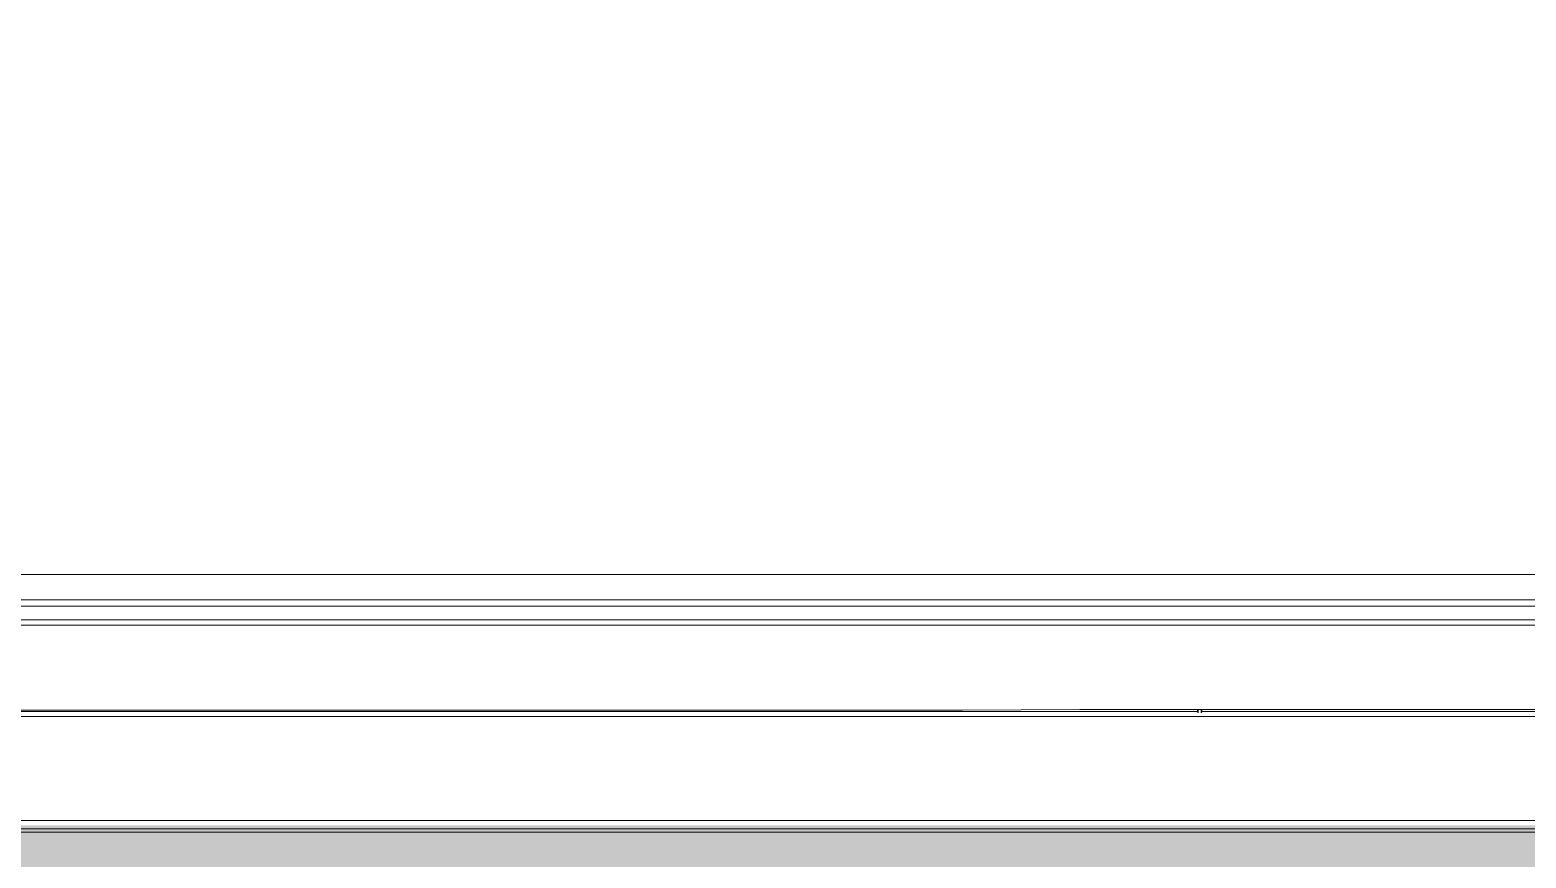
# Model space of a CAD drawing. Header units: millimetres. Extents: x -376000 to 292178, y -193032 to 188048.
# Drawn here: x -162035 to -161649.8, y -158961 to -158747.8 of the extents above; entities that cross this region are included whole.
import ezdxf

# ---------------------------------------------------------------- set-up
doc = ezdxf.new("R2010")
doc.units = ezdxf.units.MM
doc.layers.add('02_0.25', color=1, linetype='Continuous', lineweight=25, true_color=0xff0000)
doc.layers.add('04_0.10', color=7, linetype='Continuous', lineweight=9, true_color=0x0099ff)
doc.layers.add('_平面図（新設） (2D)', color=7, linetype='Continuous', lineweight=5)

# ---------------------------------------------------------------- blocks, each defined once
blk = doc.blocks.new('BLOCK_2')
at = {"color": 255, "linetype": 'Continuous'}
blk.add_wipeout([(-389.83, -2.8), (387.17, -2.8), (387.17, -285.93), (-389.83, -285.93)], dxfattribs=at).dxf.layer = '02_0.25'
at = {"layer": '04_0.10', "color": 251, "lineweight": 5}
for p, q in [((-106.54, -229.48), (-145.35, -229.48)), ((-108.66, -227.9), (-104.78, -227.9)), ((0, -229.48), (-106.54, -229.48)), ((-100.2, -227.9), (-96.31, -227.9)), ((59.62, -229.48), (0, -229.48)), ((19.05, -227.9), (22.93, -227.9)), ((57.5, -227.9), (61.38, -227.9)), ((67.73, -229.48), (59.62, -229.48)), ((65.97, -227.9), (69.85, -227.9)), ((106.54, -229.48), (67.73, -229.48)), ((104.6, -227.9), (108.48, -227.9)), ((114.83, -229.48), (106.54, -229.48)), ((113.07, -227.9), (116.94, -227.9)), ((114.83, -229.48), (153.64, -229.48)), ((155.4, -227.9), (151.52, -227.9)), ((161.75, -229.48), (153.64, -229.48)), ((163.86, -227.9), (159.98, -227.9)), ((161.75, -229.48), (379.77, -229.48)), ((202.49, -227.9), (198.44, -227.9)), ((210.96, -227.9), (207.08, -227.9)), ((-36.52, -233.01), (-35.98, -233.01)), ((118.88, -233.01), (118.36, -233.01)), ((179.38, -233.01), (179.56, -233.01)), ((182.21, -233.01), (182.38, -233.01)), ((-343.97, -257.88), (343.96, -257.88)), ((172.51, -256.3), (172.68, -256.12)), ((172.51, -256.65), (172.51, -256.3)), ((172.68, -256.82), (172.68, -256.12)), ((173.39, -256.12), (172.68, -256.12)), ((172.68, -256.82), (172.68, -257)), ((173.39, -256.12), (173.57, -256.3)), ((173.39, -256.12), (173.39, -256.82)), ((173.39, -256.82), (173.39, -257)), ((173.57, -256.65), (173.57, -256.3)), ((-117.48, -284.69), (-170.04, -284.69)), ((-91.9, -284.69), (-117.48, -284.69)), ((-91.73, -284.69), (-91.9, -284.69)), ((-9.35, -284.69), (-91.73, -284.69)), ((-9.17, -284.69), (-9.35, -284.69)), ((71.96, -284.69), (-9.17, -284.69)), ((73.2, -284.69), (71.96, -284.69)), ((73.38, -284.69), (73.2, -284.69)), ((74.43, -284.69), (73.38, -284.69)), ((82.55, -284.69), (74.43, -284.69)), ((113.42, -284.69), (82.55, -284.69)), ((158.93, -284.69), (113.42, -284.69)), ((212.37, -284.69), (158.93, -284.69)), ((280.11, -284.69), (212.37, -284.69)), ((-314.68, -286.81), (280.11, -286.81)), ((275.87, -287.69), (-184.86, -287.69))]:
    blk.add_line(p, q, dxfattribs=at)
at = {"layer": '04_0.10', "color": 251, "lineweight": 5, "flags": 128}
for points in [[(311.51, -221.37), (155.57, -221.37), (0, -221.37), (-192.27, -221.37), (-384.54, -221.37)], [(-142.53, -227.9), (-125.94, -227.9), (-109.54, -227.9)], [(-109.54, -227.9), (-109.01, -227.9), (-108.66, -227.9)], [(-104.78, -227.9), (-102.49, -227.9), (-100.2, -227.9)], [(-96.31, -227.9), (-95.96, -227.9), (-95.43, -227.9)], [(-95.43, -227.9), (-47.81, -227.9), (0, -227.9)], [(0, -227.9), (5.29, -227.9), (10.58, -227.9)], [(10.58, -227.9), (16.75, -227.9), (19.05, -227.9)], [(22.93, -227.9), (23.28, -227.9), (23.63, -227.9)], [(23.63, -227.9), (40.21, -227.9), (56.79, -227.9)], [(56.79, -227.9), (57.15, -227.9), (57.5, -227.9)], [(61.38, -227.9), (63.68, -227.9), (65.97, -227.9)], [(69.85, -227.9), (70.38, -227.9), (70.73, -227.9)], [(70.73, -227.9), (87.13, -227.9), (103.72, -227.9)], [(103.72, -227.9), (104.07, -227.9), (104.6, -227.9)], [(108.48, -227.9), (110.77, -227.9), (113.07, -227.9)], [(116.94, -227.9), (117.3, -227.9), (117.65, -227.9)], [(117.65, -227.9), (134.23, -227.9), (150.63, -227.9)], [(150.63, -227.9), (151.16, -227.9), (151.52, -227.9)], [(159.98, -227.9), (157.69, -227.9), (155.4, -227.9)], [(164.75, -227.9), (164.39, -227.9), (163.86, -227.9)], [(197.73, -227.9), (193.67, -227.9), (189.8, -227.9), (177.27, -227.9), (164.75, -227.9)], [(198.44, -227.9), (198.08, -227.9), (197.73, -227.9)], [(207.08, -227.9), (204.79, -227.9), (202.49, -227.9)], [(211.67, -227.9), (211.31, -227.9), (210.96, -227.9)], [(277.46, -227.9), (244.65, -227.9), (211.67, -227.9)], [(-195.97, -234.42), (-149.41, -234.42), (-103.01, -234.42)], [(-135.82, -233.01), (-133.71, -233.01), (-131.59, -233.01), (-129.3, -233.01), (-127.18, -233.01)], [(-127.18, -233.01), (-126.47, -233.01), (-125.94, -233.01), (-125.24, -233.01), (-124.53, -233.01)], [(-124.53, -233.01), (-123.13, -233.01), (-121.71, -233.01), (-120.3, -233.01), (-118.89, -233.01)], [(-118.89, -233.01), (-118.01, -233.01), (-116.95, -233.01), (-116.07, -233.01), (-115.19, -233.01)], [(-115.19, -233.01), (-114.66, -233.01), (-114.31, -233.01), (-113.78, -233.01), (-113.25, -233.01)], [(-113.25, -233.01), (-112.36, -233.01), (-111.48, -233.01), (-110.42, -233.01), (-109.54, -233.01)], [(-109.54, -233.01), (-108.48, -233.01), (-107.42, -233.01), (-106.37, -233.01), (-105.31, -233.01)], [(-105.31, -233.01), (-104.78, -233.01), (-104.25, -233.01), (-103.72, -233.01), (-103.19, -233.01)], [(-103.19, -233.01), (-100.9, -233.01), (-98.6, -233.01), (-96.31, -233.01), (-94.02, -233.01)], [(-101.96, -234.42), (-102.49, -234.42), (-103.01, -234.42)], [(16.22, -234.42), (8.11, -234.42), (0, -234.42), (-3.88, -234.42), (-7.76, -234.42), (-11.64, -234.42), (-15.7, -234.42), (-19.58, -234.42), (-23.47, -234.42), (-27.34, -234.42), (-31.4, -234.42), (-35.28, -234.42), (-39.16, -234.42), (-43.04, -234.42), (-47.1, -234.42), (-50.98, -234.42), (-101.96, -234.42)], [(-94.02, -233.01), (-93.49, -233.01), (-92.96, -233.01), (-92.43, -233.01), (-91.9, -233.01)], [(-91.9, -233.01), (-90.14, -233.01), (-88.55, -233.01), (-86.79, -233.01), (-85.2, -233.01)], [(-85.2, -233.01), (-84.49, -233.01), (-83.79, -233.01), (-83.08, -233.01), (-82.2, -233.01)], [(-82.2, -233.01), (-80.44, -233.01), (-78.85, -233.01), (-77.26, -233.01), (-75.5, -233.01)], [(-75.5, -233.01), (-74.44, -233.01), (-73.38, -233.01), (-72.32, -233.01), (-71.26, -233.01)], [(-71.26, -233.01), (-70.74, -233.01), (-70.21, -233.01), (-69.68, -233.01), (-69.15, -233.01)], [(-69.15, -233.01), (-66.85, -233.01), (-64.56, -233.01), (-62.27, -233.01), (-59.98, -233.01)], [(-59.98, -233.01), (-59.45, -233.01), (-58.92, -233.01), (-58.39, -233.01), (-57.86, -233.01)], [(-57.86, -233.01), (-55.57, -233.01), (-53.27, -233.01), (-50.98, -233.01), (-48.69, -233.01)], [(-48.69, -233.01), (-48.16, -233.01), (-47.63, -233.01), (-47.1, -233.01), (-46.57, -233.01)], [(-46.57, -233.01), (-44.28, -233.01), (-41.99, -233.01), (-39.69, -233.01), (-37.4, -233.01)], [(-37.4, -233.01), (-37.05, -233.01), (-36.52, -233.01)], [(-35.98, -233.01), (-35.63, -233.01), (-35.28, -233.01)], [(-35.28, -233.01), (-34.22, -233.01), (-33.17, -233.01), (-32.28, -233.01), (-31.22, -233.01)], [(-31.22, -233.01), (-30.17, -233.01), (-28.93, -233.01), (-27.87, -233.01), (-26.81, -233.01)], [(-26.81, -233.01), (-26.64, -233.01), (-26.46, -233.01), (-26.28, -233.01), (-26.11, -233.01)], [(-26.11, -233.01), (-24.35, -233.01), (-22.58, -233.01), (-20.82, -233.01), (-19.06, -233.01)], [(-19.06, -233.01), (-17.99, -233.01), (-16.94, -233.01), (-15.88, -233.01), (-14.82, -233.01)], [(-14.82, -233.01), (-13.05, -233.01), (-11.29, -233.01), (-9.53, -233.01), (-7.76, -233.01)], [(-7.76, -233.01), (-5.83, -233.01), (-3.88, -233.01), (-1.94, -233.01), (0, -233.01)], [(0, -233.01), (0.18, -233.01), (0.7, -233.01), (1.58, -233.01), (2.64, -233.01), (4.05, -233.01), (5.82, -233.01), (7.76, -233.01), (9.88, -233.01), (12.34, -233.01), (14.99, -233.01)], [(14.99, -233.01), (28.57, -233.01), (44.8, -233.01), (67.2, -233.01), (89.6, -233.01)], [(17.28, -234.42), (16.75, -234.42), (16.22, -234.42)], [(110.24, -234.42), (63.68, -234.42), (17.28, -234.42)], [(89.6, -233.01), (92.25, -233.01), (95.07, -233.01), (97.72, -233.01), (100.36, -233.01)], [(100.36, -233.01), (103.01, -233.01), (105.83, -233.01), (108.48, -233.01), (111.12, -233.01)], [(110.24, -234.42), (110.77, -234.42), (111.3, -234.42)], [(118.36, -233.01), (117.48, -233.01), (116.59, -233.01), (113.95, -233.01), (111.12, -233.01)], [(204.08, -234.42), (157.69, -234.42), (111.3, -234.42)], [(121.89, -233.01), (120.47, -233.01), (118.88, -233.01)], [(121.89, -233.01), (140.76, -233.01), (159.45, -233.01)], [(159.45, -233.01), (169.51, -233.01), (179.38, -233.01)], [(179.56, -233.01), (180.8, -233.01), (182.21, -233.01)], [(182.38, -233.01), (186.79, -233.01), (191.38, -233.01), (197.2, -233.01), (203.02, -233.01)], [(203.02, -233.01), (231.95, -233.01), (260.88, -233.01)], [(343.96, -234.42), (274.11, -234.42), (204.08, -234.42)], [(-172.34, -256.3), (-86.26, -256.3), (0, -256.3), (54.68, -256.3), (109.36, -256.3), (112, -256.3), (142.17, -256.12), (172.51, -256.12)], [(172.51, -256.65), (111.47, -256.65), (109.89, -256.65), (-172.34, -256.65)], [(172.51, -256.65), (172.51, -256.82), (172.68, -256.82)], [(173.57, -256.65), (173.57, -256.82), (173.39, -256.82)], [(173.57, -256.12), (258.76, -256.12), (343.96, -256.12)], [(343.96, -256.65), (301.45, -256.65), (258.76, -256.65), (216.25, -256.65), (173.57, -256.65)]]:
    blk.add_lwpolyline(points, dxfattribs=at)
blk = doc.blocks.new('平面図（新設） (2D)')
at = {"layer": '02_0.25', "linetype": 'Continuous', "lineweight": 0}
blk.add_hatch(color=255, dxfattribs=at).paths.add_polyline_path([(-162658.18, -159007.051), (-162508.18, -159007.051), (-162508.18, -158507.051), (-157738.18, -158507.051), (-157738.18, -161307.051), (-162658.18, -161307.051)])
at = {"layer": '04_0.10', "color": 150, "true_color": 0x0099ff}
blk.add_blockref('BLOCK_2', (-161906.853, -158666.644), dxfattribs=at)

msp = doc.modelspace()

# ---------------------------------------------------------------- block references
at = {"layer": '_平面図（新設） (2D)'}
msp.add_blockref('平面図（新設） (2D)', (0, 0), dxfattribs=at)

doc.saveas('drawing.dxf')
